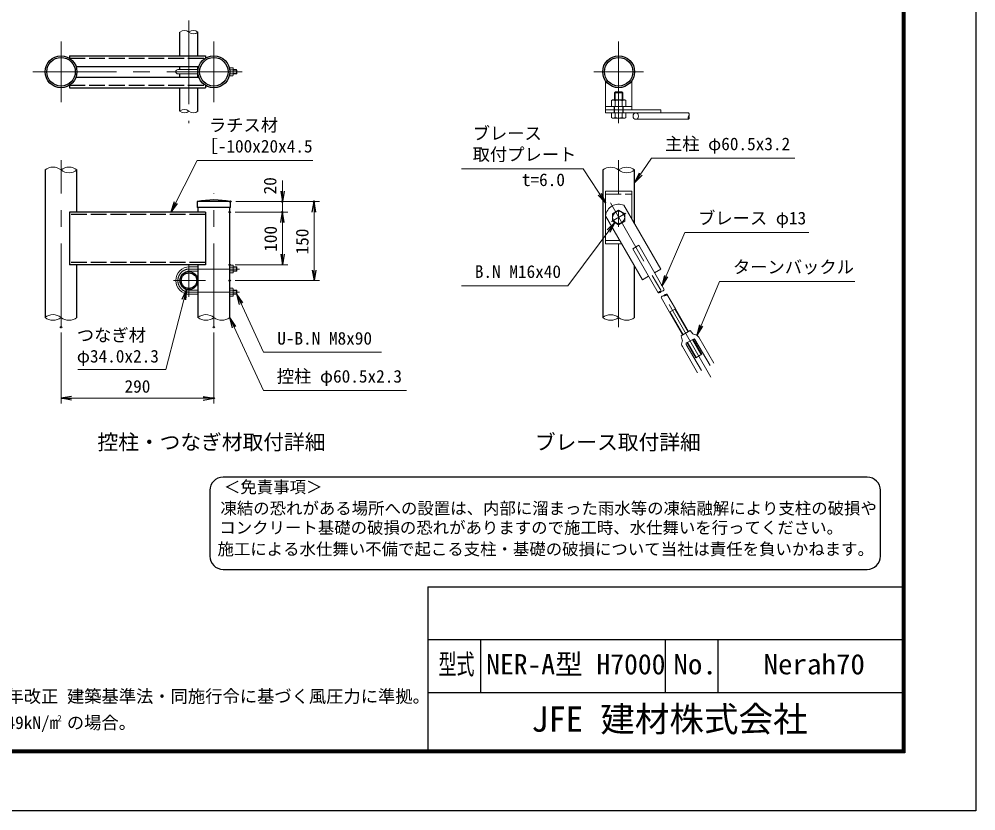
# Model space of a CAD drawing. Units: millimetres, scale not verified, with parts at other scales. Extents: x -8400 to 8400, y -5940 to 5940.
# Drawn here: x 1136 to 8400, y -5940 to 72 of the extents above; entities that cross this region are included whole.
import ezdxf
from ezdxf.enums import TextEntityAlignment as Align

# ---------------------------------------------------------------- set-up
doc = ezdxf.new("R2010")
doc.units = ezdxf.units.MM
doc.header["$LTSCALE"] = 20
doc.header["$PDMODE"] = 32
doc.header["$PDSIZE"] = 10
doc.linetypes.add('DASHED', pattern=[7.5, 6, -1.5])
doc.linetypes.add('USER1', pattern=[50.8, 31.75, -6.35, 6.35, -6.35])
for name, color, linetype, lineweight in [('0-0_D-TTL-TXT', 7, 'Continuous', 25), ('0-3_D-STR1', 1, 'Continuous', 25), ('0-4_D-STR-DIM', 7, 'Continuous', 13), ('0-A_D-STR3', 3, 'Continuous', 13), ('0-C_D-BMK', 2, 'USER1', 13), ('0-D_D-STR-TXT', 7, 'Continuous', 13), ('0-E_D-TTL', 7, 'Continuous', 25)]:
    doc.layers.add(name, color=color, linetype=linetype, lineweight=lineweight)
doc.layers.add('0-5_0', color=7, linetype='Continuous')
doc.layers.add('0-6_Defpoints', color=7, linetype='Continuous')
doc.styles.add('ＭＳ ゴシック', font='')
doc.styles.get('ＭＳ ゴシック').set_extended_font_data('MS Gothic')

# ---------------------------------------------------------------- blocks, each defined once
blk = doc.blocks.new('_Open')
at = {"layer": '0-5_0'}
blk.add_line((-20, 3.333), (0, 0), dxfattribs=at)
blk.add_lwpolyline([(-20, -3.333), (0, 0), (-20, 0)], dxfattribs=at)

msp = doc.modelspace()

# ---------------------------------------------------------------- linework, layer by layer
at = {"layer": '0-0_D-TTL-TXT', "color": 2}
for p, q in [((7575.34, -3406.2), (2684.24, -3406.2)), ((2584.24, -3506.2), (2584.24, -4006.2)), ((7675.34, -4006.2), (7675.34, -3506.2)), ((2684.24, -4106.2), (7575.34, -4106.2))]:
    msp.add_line(p, q, dxfattribs=at)
for centre, start, end in [((2684.24, -3506.2), 90, 180), ((7575.34, -3506.2), 0, 90), ((2684.24, -4006.2), 180, 270), ((7575.34, -4006.2), 270, 0)]:
    msp.add_arc(centre, 100, start, end, dxfattribs=at)
at = {"layer": '0-3_D-STR1'}
for p, q in [((2357.67, -207.05), (2357.67, -27.97)), ((2493.66, -207.05), (2493.66, -28.05)), ((1518.67, -207.05), (2550.67, -207.05)), ((1518.67, -207.05), (1518.67, -225.36)), ((2550.67, -207.05), (2550.67, -225.36)), ((1568.51, -287.05), (2500.83, -287.05)), ((2357.68, -312.05), (2357.68, -287.05)), ((2493.67, -312.05), (2493.67, -287.05)), ((2357.68, -369.05), (2357.68, -344.05)), ((2493.67, -369.05), (2493.67, -344.05)), ((1518.67, -430.73), (1518.67, -449.05)), ((1568.51, -369.05), (2500.83, -369.05)), ((2550.67, -430.73), (2550.67, -449.05)), ((1518.67, -449.05), (2550.67, -449.05)), ((2357.67, -627.97), (2357.67, -449.05)), ((2493.67, -628.05), (2493.66, -449.05)), ((1333.67, -1073.77), (1333.96, -2193.77)), ((1575.67, -1393.77), (1575.67, -1073.77)), ((5567.11, -1073.83), (5567.4, -2193.83)), ((5809.11, -1483.28), (5809.11, -1073.83)), ((2740.47, -1313.77), (2488.87, -1313.77)), ((2488.87, -1313.77), (2488.87, -1357.77)), ((2740.47, -1357.77), (2488.87, -1357.77)), ((2493.67, -1357.77), (2493.67, -1393.77)), ((2735.67, -2193.83), (2735.67, -1357.77)), ((2740.47, -1357.77), (2740.47, -1313.77)), ((2550.67, -1393.77), (1518.67, -1393.77)), ((1518.67, -1393.77), (1518.67, -1793.77)), ((2550.67, -1393.77), (2550.67, -1793.77)), ((2550.67, -1793.77), (1518.67, -1793.77)), ((1575.67, -2193.77), (1575.67, -1793.77)), ((2493.67, -1793.77), (2493.67, -2193.77)), ((5809.11, -2193.83), (5809.11, -1803.28))]:
    msp.add_line(p, q, dxfattribs=at)
at = {"layer": '0-3_D-STR1', "linetype": 'DASHED'}
for p, q in [((1518.17, -225.05), (2551.17, -225.05)), ((1518.17, -431.05), (2551.17, -431.05)), ((2550.67, -1411.77), (1518.67, -1411.77)), ((2550.67, -1775.77), (1518.67, -1775.77))]:
    msp.add_line(p, q, dxfattribs=at)
at = {"layer": '0-3_D-STR1'}
msp.add_lwpolyline([(2740.47, -1313.77), (2488.87, -1313.77), (2488.87, -1357.77)], dxfattribs=at)
for centre, radius in [((1454.67, -328.05), 121), ((2614.67, -328.05), 121), ((5688.11, -328.05), 121), ((1454.67, -328.05), 108.2), ((2614.67, -328.05), 108.2), ((5688.11, -328.05), 108.2), ((2425.67, -1913.77), 68), ((2425.67, -1913.77), 58.8)]:
    msp.add_circle(centre, radius, dxfattribs=at)
msp.add_arc((2614.67, -1958.69), 657.07, 78.96219, 101.03781, dxfattribs=at)
msp.add_arc((2614.67, -1958.69), 657.07, 78.96219, 101.03781, dxfattribs=at)
at = {"layer": '0-4_D-STR-DIM'}
for p, q in [((3135.67, -1233.77), (3135.67, -1153.77)), ((2780.47, -1313.77), (3175.67, -1313.77)), ((2780.47, -1313.77), (3415.67, -1313.77)), ((3135.67, -1393.77), (3135.67, -1313.77)), ((2775.67, -1393.77), (3175.67, -1393.77)), ((2775.67, -1393.77), (3175.67, -1393.77)), ((3375.67, -1833.77), (3375.67, -1393.77)), ((3135.67, -1473.77), (3135.67, -1553.77)), ((3135.67, -1713.77), (3135.67, -1473.77)), ((2775.67, -1793.77), (3175.67, -1793.77)), ((2775.67, -1913.77), (3415.67, -1913.77)), ((1454.67, -2308.16), (1454.67, -2847.2)), ((2614.67, -2308.16), (2614.67, -2847.2)), ((1534.67, -2807.2), (2534.67, -2807.2))]:
    msp.add_line(p, q, dxfattribs=at)
for centre, radius, start, end in [((2391.63, -66.25), 51.11, 48.3677, 131.6323), ((2459.62, -66.46), 51.33, 48.45868, 131.54132), ((2459.62, 10.34), 51.3, 228.43318, 311.56682), ((2391.63, -666.25), 51.11, 48.3677, 131.6323), ((2391.63, -589.1), 51.67, 228.91291, 311.08709), ((2459.63, -589.65), 51.31, 228.43896, 311.56104), ((6204.13, -653.05), 19.06, 320.97547, 39.02453), ((6233.75, -677.05), 19.07, 140.99153, 219.00847), ((6204.12, -677.05), 19.07, 320.99153, 39.00847), ((1394.17, -1148.42), 96.08, 50.97549, 129.02451), ((1515.17, -1148.42), 96.08, 50.97549, 129.02451), ((1515.17, -999.13), 96.08, 230.97549, 309.02451), ((5627.61, -1148.48), 96.08, 50.97549, 129.02451), ((5748.61, -1148.48), 96.08, 50.97549, 129.02451), ((5748.61, -999.18), 96.08, 230.97549, 309.02451), ((6009.07, -2015.6), 21.91, 83.60739, 156.39261), ((5991.43, -1985.06), 21.91, 263.60739, 336.39261), ((6029.85, -2051.6), 21.9, 83.59227, 156.40773), ((6013.95, -1972.06), 21.9, 263.59227, 336.40773), ((6052.37, -2038.6), 21.91, 83.60739, 156.39261), ((6034.73, -2008.06), 21.91, 263.60739, 336.39261), ((1394.31, -2268.06), 95.71, 50.9058, 129.0942), ((2554.17, -2268.46), 96.12, 50.9915, 129.0085), ((5627.76, -2268.11), 95.71, 50.9058, 129.0942), ((1394.31, -2119.49), 95.71, 230.9058, 309.0942), ((1515.17, -2119.13), 96.08, 230.97547, 309.02453), ((2554.17, -2119.09), 96.12, 230.9915, 309.0085), ((2675.17, -2119.13), 96.08, 230.97547, 309.02453), ((5627.76, -2119.55), 95.71, 230.9058, 309.0942), ((5748.61, -2119.18), 96.08, 230.97547, 309.02453)]:
    msp.add_arc(centre, radius, start, end, dxfattribs=at)
at = {"layer": '0-6_Defpoints'}
for p in [(2740.47, -1313.77), (3135.67, -1313.77), (3375.67, -1313.77), (2735.67, -1393.77), (3135.67, -1393.77), (2735.67, -1793.77), (2735.67, -1913.77), (1454.67, -2268.16), (2614.67, -2268.16), (2614.67, -2807.2)]:
    msp.add_point(p, dxfattribs=at)
at = {"layer": '0-A_D-STR3'}
for p, q in [((2341.68, -312.05), (2494.73, -312.05)), ((2341.68, -344.05), (2494.73, -344.05)), ((2735.67, -358.05), (2735.67, -298.05)), ((2735.67, -298.05), (2758.47, -298.05)), ((2758.47, -313.05), (2735.67, -313.05)), ((2758.47, -343.05), (2735.67, -343.05)), ((2735.67, -358.05), (2758.47, -358.05)), ((2761.67, -351.56), (2761.67, -305.01)), ((2761.67, -312.05), (2786.48, -312.05)), ((2761.67, -315.25), (2789.68, -315.25)), ((2761.67, -340.85), (2789.68, -340.85)), ((2761.67, -344.05), (2786.48, -344.05)), ((2786.48, -344.05), (2786.48, -312.05)), ((2789.68, -315.25), (2786.48, -312.05)), ((2789.68, -340.85), (2786.48, -344.05)), ((2789.68, -340.85), (2789.68, -315.25)), ((5588.11, -617.05), (5588.11, -405.05)), ((5588.11, -405.05), (5594.77, -405.05)), ((5781.45, -405.05), (5788.11, -405.05)), ((5588.83, -617.05), (5588.83, -641.05)), ((5588.83, -641.05), (6218.94, -641.05)), ((5632.69, -641.05), (5743.54, -641.05)), ((5632.69, -641.05), (5632.69, -675.6)), ((5660.4, -641.05), (5660.4, -675.6)), ((5715.83, -641.05), (5715.83, -675.6)), ((5743.54, -641.05), (5743.54, -675.6)), ((5642.11, -681.05), (5632.69, -675.6)), ((5642.11, -681.05), (5734.11, -681.05)), ((5734.11, -681.05), (5743.54, -675.6)), ((5818.11, -689.05), (6218.94, -689.05)), ((5588.11, -1633.83), (5588.11, -1233.83)), ((5588.11, -1233.83), (5788.11, -1233.83)), ((5788.11, -1446.9), (5788.11, -1233.83)), ((5727.39, -1341.74), (6007.39, -1826.71)), ((5588.83, -1421.74), (5868.83, -1906.71)), ((5588.11, -1633.83), (5711.28, -1633.83)), ((5795.6, -1671.86), (5840.63, -1645.86)), ((5795.6, -1671.86), (5840.63, -1645.86)), ((6034.02, -1980.83), (5840.63, -1645.86)), ((5988.99, -2006.83), (5795.6, -1671.86)), ((2429.68, -1809.77), (2493.67, -1809.77)), ((2735.67, -1855.77), (2735.67, -1795.77)), ((2735.67, -1795.77), (2758.47, -1795.77)), ((2758.47, -1810.77), (2735.67, -1810.77)), ((2761.67, -1849.28), (2761.67, -1802.74)), ((2761.67, -1809.77), (2786.48, -1809.77)), ((2761.67, -1812.97), (2789.68, -1812.97)), ((2786.48, -1841.77), (2786.48, -1809.77)), ((2789.68, -1812.97), (2786.48, -1809.77)), ((2789.68, -1838.57), (2789.68, -1812.97)), ((2429.68, -1841.77), (2493.67, -1841.77)), ((2758.47, -1840.77), (2735.67, -1840.77)), ((2735.67, -1855.77), (2758.47, -1855.77)), ((2761.67, -1838.57), (2789.68, -1838.57)), ((2761.67, -1841.77), (2786.48, -1841.77)), ((2789.68, -1838.57), (2786.48, -1841.77)), ((5868.83, -1906.71), (5915.6, -1879.71)), ((5960.63, -1853.71), (6007.39, -1826.71)), ((2429.68, -1985.77), (2493.67, -1985.77)), ((2429.68, -2017.77), (2493.67, -2017.77)), ((2735.67, -1971.77), (2758.47, -1971.77)), ((2758.47, -1986.77), (2735.67, -1986.77)), ((2758.47, -2016.77), (2735.67, -2016.77)), ((2761.67, -1978.26), (2761.67, -2024.81)), ((2761.67, -1985.77), (2786.48, -1985.77)), ((2761.67, -2014.57), (2789.68, -2014.57)), ((2761.67, -2017.77), (2786.48, -2017.77)), ((2786.48, -1985.77), (2786.48, -2017.77)), ((2789.68, -1988.97), (2786.48, -1985.77)), ((2789.68, -2014.57), (2786.48, -2017.77)), ((6118.59, -2127.3), (6054.81, -2016.83)), ((6073.56, -2153.3), (6009.77, -2042.83)), ((6073.21, -2153.5), (6118.94, -2127.1)), ((6073.21, -2153.5), (6173.21, -2326.71)), ((6076.67, -2151.5), (6176.67, -2324.71)), ((6115.47, -2129.1), (6215.47, -2302.31)), ((6118.94, -2127.1), (6218.94, -2300.31)), ((6161.43, -2333.51), (6171.24, -2363.88)), ((6204.09, -2387.4), (6256.05, -2357.4)), ((6207.21, -2385.6), (6273.21, -2499.91)), ((6210.67, -2383.6), (6276.67, -2497.91)), ((6249.47, -2361.2), (6315.47, -2475.51)), ((6252.94, -2359.2), (6318.94, -2473.51)), ((6381.59, -2558.84), (6266.98, -2360.33)), ((6411.04, -2541.84), (6296.43, -2343.33)), ((6286.33, -2613.84), (6171.72, -2415.33)), ((6315.78, -2596.84), (6201.16, -2398.33)), ((6273.21, -2499.91), (6318.94, -2473.51)), ((6275.29, -2498.71), (6316.86, -2474.71))]:
    msp.add_line(p, q, dxfattribs=at)
at = {"layer": '0-A_D-STR3', "linetype": 'DASHED'}
for p, q in [((5656.11, -489.05), (5664.11, -481.05)), ((5656.11, -489.05), (5720.11, -489.05)), ((5656.11, -541.05), (5656.11, -489.05)), ((5660.91, -541.05), (5660.91, -484.25)), ((5664.11, -481.05), (5712.11, -481.05)), ((5720.11, -489.05), (5712.11, -481.05)), ((5715.31, -541.05), (5715.31, -484.25)), ((5720.11, -541.05), (5720.11, -489.05)), ((5734.11, -541.05), (5642.11, -541.05)), ((5660.4, -593.05), (5660.4, -546.49)), ((5715.83, -593.05), (5715.83, -546.49)), ((5588.11, -593.05), (5788.11, -593.05)), ((5743.54, -593.05), (5632.69, -593.05)), ((5654.11, -617.05), (5654.11, -593.05)), ((5654.11, -641.05), (5654.11, -617.05)), ((5656.11, -641.05), (5656.11, -593.05)), ((5720.11, -641.05), (5720.11, -593.05)), ((5722.11, -617.05), (5722.11, -593.05)), ((5722.11, -641.05), (5722.11, -617.05)), ((5588.11, -1257.83), (5788.11, -1257.83)), ((5588.11, -1609.83), (5697.43, -1609.83))]:
    msp.add_line(p, q, dxfattribs=at)
at = {"layer": '0-A_D-STR3'}
for points in [[(5588.11, -617.05), (5788.11, -617.05), (5788.11, -405.05)], [(5588.11, -617.05), (6007.39, -617.05), (6007.39, -641.05)], [(2735.67, -1971.77), (2735.67, -2031.77), (2758.47, -2031.77)], [(2761.67, -1988.97), (2789.68, -1988.97), (2789.68, -2014.57)], [(6161.43, -2333.51), (6230.71, -2293.51), (6252.11, -2317.19)]]:
    msp.add_lwpolyline(points, dxfattribs=at)
at = {"layer": '0-A_D-STR3', "linetype": 'DASHED'}
for points in [[(5632.69, -593.05), (5632.69, -546.49), (5642.11, -541.05)], [(5743.54, -593.05), (5743.54, -546.49), (5734.11, -541.05)]]:
    msp.add_lwpolyline(points, dxfattribs=at)
at = {"layer": '0-A_D-STR3'}
msp.add_lwpolyline([(5640.11, -1461.41), (5688.11, -1489.12), (5736.11, -1461.41), (5736.11, -1405.98), (5688.11, -1378.27), (5640.11, -1405.98)], close=True, dxfattribs=at)
msp.add_circle((5688.11, -1433.7), 46, dxfattribs=at)
for centre, radius, start, end in [((2341.68, -328.05), 16, 90, 270), ((2724.91, -328.05), 36.76, 335.91485, 24.08515), ((2751.44, -350.55), 10.28, 313.14552, 46.85448), ((2751.33, -305.55), 10.36, 313.61134, 46.38866), ((5646.54, -655.35), 24.54, 235.61585, 304.38414), ((5688.11, -588.18), 91.71, 252.41211, 287.58789), ((5729.68, -655.35), 24.54, 235.61586, 304.38415), ((5688.11, -1433.7), 100, 66.8699, 173.1301), ((2429.68, -1913.77), 104, 90, 270), ((2724.91, -1825.77), 36.76, 335.91485, 24.08515), ((2751.33, -1803.27), 10.36, 313.61134, 46.38866), ((2429.68, -1913.77), 72, 90, 270), ((2751.44, -1848.27), 10.28, 313.14552, 46.85448), ((2751.44, -1979.27), 10.28, 313.14552, 46.85448), ((2724.91, -2001.77), 36.76, 335.91485, 24.08515), ((2751.33, -2024.27), 10.36, 313.61134, 46.38866), ((6263.98, -2306.46), 16, 222.09925, 266.11888), ((6260.05, -2364.33), 42, 30, 86.11888), ((6208.09, -2394.33), 42, 153.88112, 210), ((6156.01, -2368.79), 16, 333.88112, 17.90075), ((6208.09, -2394.33), 8, 120, 210), ((6260.05, -2364.33), 8, 30, 120)]:
    msp.add_arc(centre, radius, start, end, dxfattribs=at)
at = {"layer": '0-A_D-STR3', "linetype": 'DASHED'}
for centre, radius, start, end in [((5646.54, -566.74), 24.54, 55.61587, 124.38413), ((5688.11, -633.91), 91.71, 72.41211, 107.58789), ((5729.68, -566.74), 24.54, 55.61587, 124.38413)]:
    msp.add_arc(centre, radius, start, end, dxfattribs=at)
at = {"layer": '0-A_D-STR3'}
msp.add_ellipse((5818.11, -665.05), major_axis=(0, 24), ratio=0.866025, dxfattribs=at)
at = {"layer": '0-C_D-BMK'}
for p, q in [((2425.58, 61.95), (2425.58, -718.05)), ((1454.67, -97.1), (1454.67, -558.99)), ((2614.67, -97.1), (2614.67, -558.99)), ((5688.11, -97.1), (5688.11, -717.32)), ((1240.76, -328.05), (2828.58, -328.05)), ((5498.61, -328.05), (5877.62, -328.05)), ((1454.67, -2268.16), (1454.67, -999.13)), ((5688.11, -2268.21), (5688.11, -999.18)), ((2614.67, -2268.16), (2614.67, -1249.77)), ((6388.03, -2645.98), (5624.99, -1324.37)), ((5632.59, -1465.76), (5743.64, -1401.64)), ((2425.67, -1793.06), (2425.67, -2036.86)), ((2429.68, -1825.77), (2808.69, -1825.77)), ((2308.75, -1913.77), (2550.61, -1913.77)), ((2429.68, -2001.77), (2808.69, -2001.77))]:
    msp.add_line(p, q, dxfattribs=at)
msp.add_arc((2429.68, -1913.77), 88, 90, 270, dxfattribs=at)
at = {"layer": '0-D_D-STR-TXT'}
for points in [[(3366.85, -1002.06), (2488.52, -1002.06), (2289.51, -1391.99)], [(7024.81, -984.5), (5937.66, -984.5), (5810.25, -1169.07)], [(4494.36, -1064.5), (5418.76, -1064.5), (5587.02, -1322.69)], [(4494.36, -1954.14), (5303.33, -1954.14), (5658.2, -1474.15)], [(7132.37, -1547.96), (6189.3, -1547.96), (6017.09, -1952.3)], [(7480.06, -1919.47), (6454.2, -1919.47), (6283.05, -2326.84)], [(1581.32, -2589.94), (2249.53, -2589.94), (2408.02, -1981.51)], [(3888.7, -2457.69), (2990.53, -2457.69), (2788.91, -2017.99)], [(4077.68, -2749.27), (2990.53, -2749.27), (2736.5, -2195.65)]]:
    msp.add_lwpolyline(points, dxfattribs=at)
at = {"layer": '0-E_D-TTL'}
for p, q in [((4240, -4240), (4240, -5480)), ((4240, -4240), (7840, -4240)), ((4240, -4640), (7840, -4640)), ((4640, -4640), (4640, -5040)), ((6040, -4640), (6040, -5040)), ((6440, -4640), (6440, -5040)), ((4240, -5040), (7840, -5040))]:
    msp.add_line(p, q, dxfattribs=at)
at = {"layer": '0-E_D-TTL', "color": 2}
msp.add_lwpolyline([(-8400, 5940), (8400, 5940), (8400, -5940), (-8400, -5940)], close=True, dxfattribs=at)
at = {"layer": '0-E_D-TTL'}
for points in [[(-7860, 5500), (7860, 5500), (7860, -5500), (-7860, -5500)], [(-7855, 5495), (7855, 5495), (7855, -5495), (-7855, -5495)], [(-7850, 5490), (7850, 5490), (7850, -5490), (-7850, -5490)], [(-7845, 5485), (7845, 5485), (7845, -5485), (-7845, -5485)], [(-7840, 5480), (7840, 5480), (7840, -5480), (-7840, -5480)]]:
    msp.add_lwpolyline(points, close=True, dxfattribs=at)

# ---------------------------------------------------------------- block references
at = {"layer": '0-4_D-STR-DIM', "xscale": 4, "yscale": 4}
for p, rotation in [((3135.67, -1313.77), 270), ((3375.67, -1313.77), 90), ((3135.67, -1393.77), 90), ((3135.67, -1393.77), 90), ((3135.67, -1793.77), 270), ((3375.67, -1913.77), 270), ((1454.67, -2807.2), 180)]:
    msp.add_blockref('_Open', p, dxfattribs=dict(at, rotation=rotation))
msp.add_blockref('_Open', (2614.67, -2807.2), dxfattribs=at)
at = {"layer": '0-D_D-STR-TXT', "xscale": 4, "yscale": 4}
for p, rotation in [((5809.11, -1170.71), 235.38271), ((5588.11, -1324.37), 303.09206), ((2288.6, -1393.77), 242.96205), ((5659.39, -1472.54), 53.52312), ((6016.3, -1954.14), 246.92963), ((2408.53, -1979.58), 75.39882), ((2788.08, -2016.17), 114.63299), ((2735.67, -2193.83), 114.64756), ((6282.27, -2328.69), 247.21096)]:
    msp.add_blockref('_Open', p, dxfattribs=dict(at, rotation=rotation))

# ---------------------------------------------------------------- texts
at = {"layer": '0-0_D-TTL-TXT', "style": 'ＭＳ ゴシック'}
for s, height, p in [('控柱・つなぎ材取付詳細', 115.4, (1730.93, -3232.01)), ('ブレース取付詳細', 115.4, (5052.11, -3232.93)), ('＜免責事項＞ \u3000\u3000', 91.35, (2691.66, -3554.56)), ('凍結の恐れがある場所への設置は、内部に溜まった雨水等の凍結融解により支柱の破損や', 91.35, (2664.61, -3715.55)), ('コンクリート基礎の破損の恐れがありますので施工時、水仕舞いを行ってください。', 91.35, (2656.39, -3862.4)), ('施工による水仕舞い不備で起こる支柱・基礎の破損について当社は責任を負いかねます。 ', 91.35, (2642.4, -4025.38)), ('NER-A型 H7000', 153.9, (4681.87, -4949.61)), ('（設計条件）風荷重：昭和57年改正 建築基準法・同施行令に基づく風圧力に準拠。', 96.19, (-664.9, -5147.21)), ('JFE 建材株式会社', 192.4, (5024.76, -5397.01)), ('（基礎条件）長期許容地耐力49kN/m の場合。', 96.19, (-664.9, -5347.21)), ('2', 48.11, (1426.04, -5275.58))]:
    msp.add_text(s, height=height, dxfattribs=at).set_placement(p, align=Align.BOTTOM_LEFT)
for s, width, p in [('型式', 0.65, (4320.53, -4949.61)), ('No.', 1.05, (6104, -4949.61)), ('Nerah70', 1.05, (6788, -4949.61))]:
    msp.add_text(s, height=153.9, dxfattribs=dict(at, width=width)).set_placement(p, align=Align.BOTTOM_LEFT)
at = {"layer": '0-4_D-STR-DIM', "style": 'ＭＳ ゴシック'}
for s, p in [('20', (3118.35, -1259.27)), ('100', (3122.17, -1695.07)), ('150', (3362.17, -1715.07))]:
    msp.add_text(s, height=96.19, rotation=90, dxfattribs=at).set_placement(p, align=Align.BOTTOM_LEFT)
msp.add_text('290', height=96.19, dxfattribs=at).set_placement((1936.67, -2793.7), align=Align.BOTTOM_LEFT)
at = {"layer": '0-D_D-STR-TXT', "style": 'ＭＳ ゴシック'}
for s, p in [('ラチス材', (2577.62, -810.03)), ('ブレース', (4579.57, -872.47)), ('［-100x20x4.5', (2513.39, -970.03)), ('主柱 φ60.5x3.2', (6039.5, -952.47)), ('取付プレート', (4579.57, -1032.47)), ('t=6.0', (4953.16, -1224.79)), ('ブレース φ13', (6291.15, -1515.94)), ('B.N M16x40', (4596.21, -1922.12)), ('ターンバックル', (6556.05, -1887.44)), ('つなぎ材', (1574.65, -2404.51)), ('U-B.N M8x90', (3095.93, -2428.71)), ('φ34.0x2.3', (1574.65, -2564.51)), ('控柱 φ60.5x2.3', (3092.38, -2717.25))]:
    msp.add_text(s, height=96.19, dxfattribs=at).set_placement(p, align=Align.BOTTOM_LEFT)

doc.saveas('drawing.dxf')
